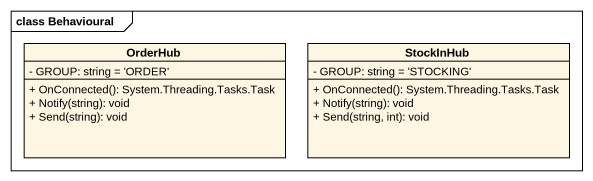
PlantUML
@startuml
mainframe class Behavioural
hide circle
hide empty members
skinparam classAttributeIconSize 0
class OrderHub {
  - GROUP: string = 'ORDER'
  + OnConnected(): System.Threading.Tasks.Task
  + Notify(string): void
  + Send(string): void
}
class StockInHub {
  - GROUP: string = 'STOCKING'
  + OnConnected(): System.Threading.Tasks.Task
  + Notify(string): void
  + Send(string, int): void
}
@enduml
